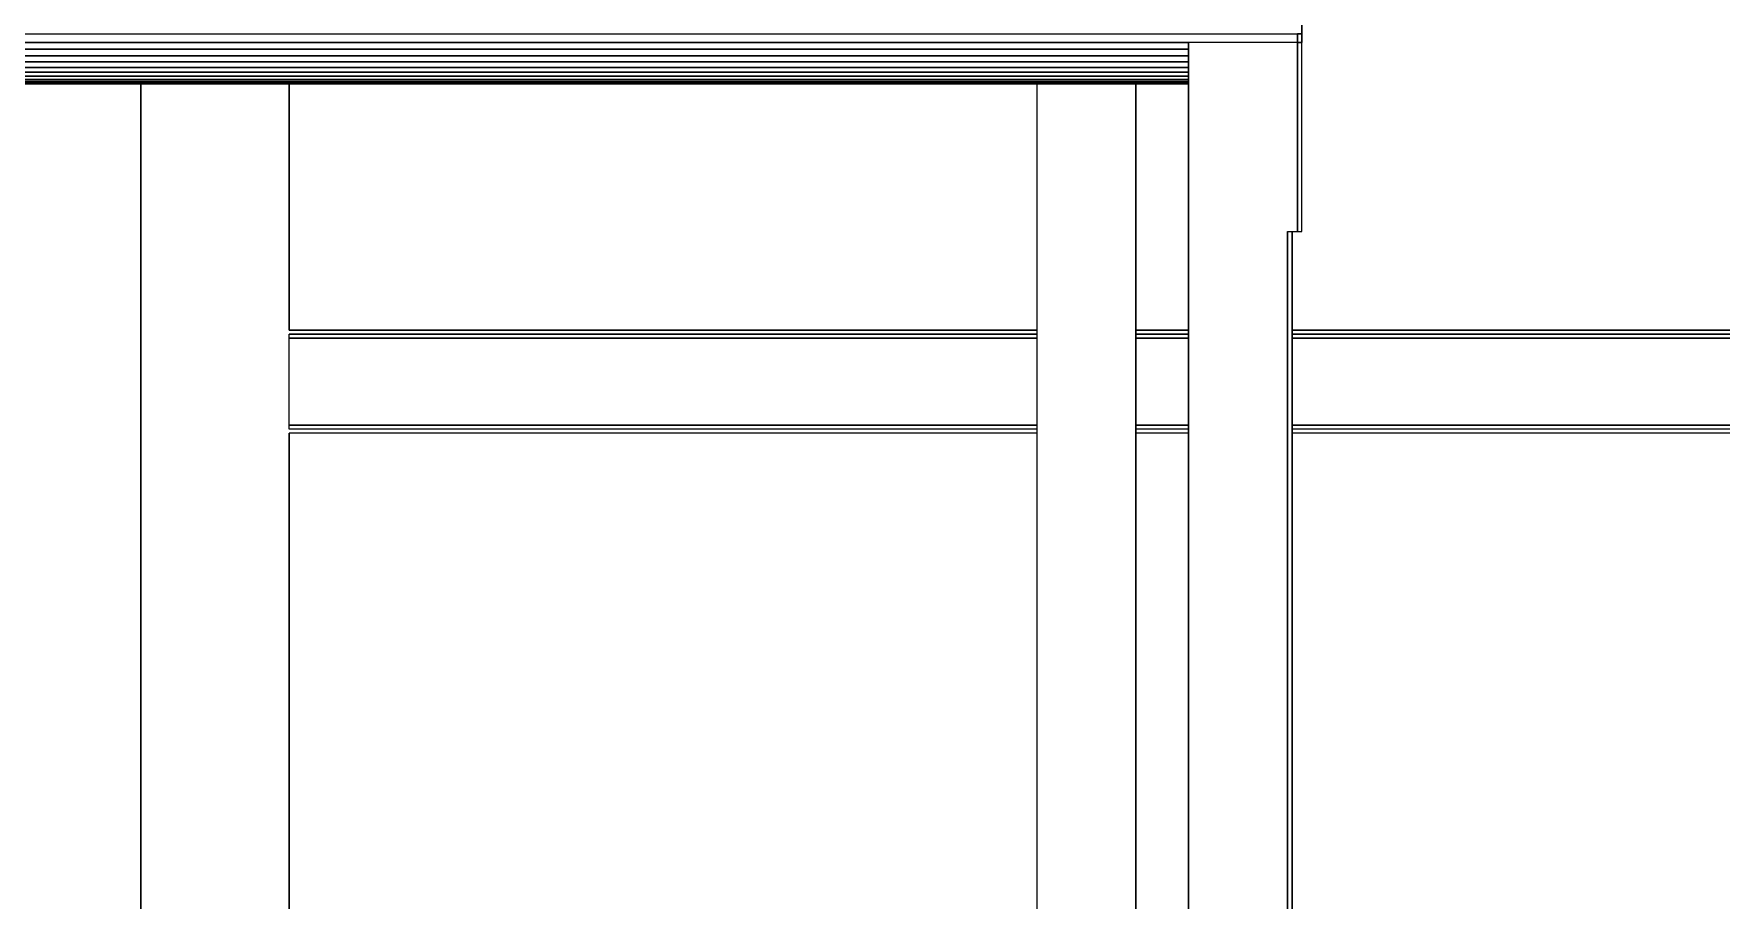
# Model space of a CAD drawing. Header units: centimetres. Extents: x -13467 to 3766, y -437 to 1921.
# Drawn here: x -7490.5 to -7405.2, y 137.8 to 181.6 of the extents above; entities that cross this region are included whole.
import ezdxf

# ---------------------------------------------------------------- set-up
doc = ezdxf.new("R2010")
doc.units = ezdxf.units.CM
doc.layers.add('G-IMPT', color=7, linetype='Continuous', lineweight=9)
doc.layers.add('M-EQPM', color=7, linetype='Continuous', lineweight=9)

# ---------------------------------------------------------------- blocks, each defined once
blk = doc.blocks.new('EQ-02-004 - EQ-02-004_dwg_Agrupar_435-1526215-Sección 1-1')
at = {"layer": 'G-IMPT'}
for p, q in [((-7426.619, 181.604), (-7426.394, 181.622)), ((-7426.394, 181.622), (-7426.619, 181.622)), ((-7426.394, 181.622), (-7426.619, 181.622)), ((-7426.394, 181.622), (-7426.394, 182.064)), ((-7426.394, 181.18), (-7426.394, 181.622)), ((-7426.619, 181.18), (-7426.394, 181.18)), ((-7426.394, 171.629), (-7426.394, 181.18)), ((-7426.894, 171.629), (-7426.894, 102.629)), ((-7426.894, 102.629), (-7426.894, 171.629)), ((-7426.619, 171.629), (-7426.394, 171.629)), ((-7426.619, 171.629), (-7426.394, 171.629))]:
    blk.add_line(p, q, dxfattribs=at)
at = {"layer": 'G-IMPT', "flags": 128}
for points in [[(-7426.394, 171.629), (-7426.394, 181.18), (-7426.394, 181.622), (-7426.394, 182.064), (-7426.394, 181.622), (-7426.619, 181.622)], [(-7426.619, 181.622), (-7426.394, 181.622), (-7426.619, 181.604)], [(-7426.619, 181.604), (-7426.394, 181.622), (-7426.394, 181.18), (-7426.619, 181.18)], [(-7426.619, 181.622), (-7426.394, 181.622), (-7426.619, 181.622)], [(-7426.619, 171.629), (-7426.394, 171.629), (-7426.394, 181.18), (-7426.619, 181.18)], [(-7427.119, 102.629), (-7426.894, 102.629), (-7426.894, 171.629)]]:
    blk.add_lwpolyline(points, dxfattribs=at)
blk = doc.blocks.new('EQ-02-004 - EQ-02-004_dwg_Agrupar_892-1526218-Sección 1-1')
at = {"layer": 'G-IMPT'}
for p, q in [((-7426.619, 181.18), (-7426.619, 181.629)), ((-7432.119, 181.18), (-8054.093, 181.18)), ((-8054.093, 181.18), (-7432.119, 181.18)), ((-8054.093, 180.838), (-7432.119, 180.838)), ((-7432.119, 180.838), (-8054.093, 180.838)), ((-8054.093, 180.838), (-7432.119, 180.838)), ((-7432.119, 118.129), (-7432.119, 181.18)), ((-7426.619, 181.18), (-7432.119, 181.18)), ((-7426.619, 181.18), (-7426.619, 171.629)), ((-8054.093, 180.51), (-7432.119, 180.51)), ((-7432.119, 180.51), (-8054.093, 180.51)), ((-8054.093, 180.51), (-7432.119, 180.51)), ((-8054.093, 180.204), (-7432.119, 180.204)), ((-8054.093, 179.926), (-7432.119, 179.926)), ((-7432.119, 179.926), (-8054.093, 179.926)), ((-8054.093, 179.926), (-7432.119, 179.926)), ((-8054.093, 179.681), (-7432.119, 179.681)), ((-8054.093, 179.474), (-7432.119, 179.474)), ((-7432.119, 179.474), (-8054.093, 179.474)), ((-8054.093, 179.474), (-7432.119, 179.474)), ((-8054.093, 179.308), (-7432.119, 179.308)), ((-8054.093, 179.289), (-7432.119, 179.289)), ((-8054.093, 179.187), (-7432.119, 179.187)), ((-7432.119, 179.187), (-8054.093, 179.187)), ((-8054.093, 179.187), (-7432.119, 179.187)), ((-8054.093, 179.114), (-7432.119, 179.114)), ((-8054.093, 179.089), (-7432.119, 179.089)), ((-7432.119, 179.089), (-8054.093, 179.089)), ((-8054.093, 179.089), (-7432.119, 179.089)), ((-7427.119, 171.629), (-7426.619, 171.629)), ((-7427.119, 171.629), (-7427.119, 102.629)), ((-7427.119, 102.629), (-7427.119, 171.629)), ((-7427.119, 171.629), (-7426.619, 171.629))]:
    blk.add_line(p, q, dxfattribs=at)
at = {"layer": 'G-IMPT', "flags": 128}
for points in [[(-8059.093, 181.18), (-8387.627, 181.18), (-8392.627, 181.18), (-8678.594, 181.18), (-8684.094, 181.18), (-8684.094, 181.629), (-7426.619, 181.629), (-7426.619, 181.18), (-7432.119, 181.18), (-8054.093, 181.18), (-8059.093, 181.18), (-8387.627, 181.18)], [(-7426.619, 171.629), (-7426.619, 181.18), (-7426.619, 181.629)], [(-7432.119, 118.129), (-7432.119, 181.18), (-7432.119, 118.129), (-8054.093, 118.129), (-8054.093, 181.18), (-8059.093, 181.18)], [(-8388.094, 108.129), (-7432.119, 108.129), (-7432.119, 102.629), (-7427.119, 102.629), (-7427.119, 171.629), (-7426.619, 171.629), (-7426.619, 181.18), (-7432.119, 181.18)]]:
    blk.add_lwpolyline(points, dxfattribs=at)
for points in [[(-7432.119, 180.204), (-8054.093, 180.204)], [(-7432.119, 179.681), (-8054.093, 179.681)], [(-7432.119, 179.308), (-8054.093, 179.308)], [(-7432.119, 179.114), (-8054.093, 179.114)]]:
    blk.add_lwpolyline(points, close=True, dxfattribs=at)
blk = doc.blocks.new('EQ-02-004 - EQ-02-004_dwg_Agrupar_771-V28-Sección 1-1')
at = {"layer": 'M-EQPM', "color": 136, "true_color": 0x007f7f}
for p, q in [((-7439.794, 179.089), (-7439.794, 124.529)), ((-7439.794, 179.089), (-7439.794, 124.529)), ((-7439.794, 179.089), (-7439.794, 124.529)), ((-7434.794, 179.089), (-7434.794, 124.529)), ((-7434.794, 124.529), (-7434.794, 179.089)), ((-7434.794, 179.089), (-7434.794, 124.529))]:
    blk.add_line(p, q, dxfattribs=at)
blk = doc.blocks.new('EQ-02-004 - EQ-02-004_dwg-1526208-Sección 1-1')
for name in ['EQ-02-004 - EQ-02-004_dwg_Agrupar_771-V28-Sección 1-1', 'EQ-02-004 - EQ-02-004_dwg_Agrupar_892-1526218-Sección 1-1', 'EQ-02-004 - EQ-02-004_dwg_Agrupar_435-1526215-Sección 1-1']:
    blk.add_blockref(name, (0, 0))
blk = doc.blocks.new('EQ-02-004 - EQ-02-004-1526283-Sección 1-1')
blk.add_blockref('EQ-02-004 - EQ-02-004_dwg-1526208-Sección 1-1', (0, 0))
blk = doc.blocks.new('EQ-06-008 - EQ-06-008_dwg_Agrupar_608-1570824-Sección 1-1')
at = {"layer": 'M-EQPM', "color": 251, "true_color": 0x666666}
for p, q in [((-7485.055, 179.114), (-7485.055, 118.129)), ((-7485.055, 118.129), (-7485.055, 179.114)), ((-7485.055, 179.114), (-7485.055, 118.129)), ((-7477.555, 179.114), (-7477.555, 166.644)), ((-7477.555, 166.644), (-7439.794, 166.644)), ((-7439.794, 166.644), (-7477.555, 166.644)), ((-7439.794, 166.644), (-7477.555, 166.644)), ((-7477.555, 161.644), (-7477.555, 166.444)), ((-7439.794, 166.444), (-7477.555, 166.444)), ((-7477.555, 161.644), (-7477.555, 166.444)), ((-7477.555, 166.444), (-7439.794, 166.444)), ((-7439.794, 166.244), (-7477.555, 166.244)), ((-7439.794, 166.244), (-7477.555, 166.244)), ((-7439.794, 166.244), (-7477.555, 166.244)), ((-7477.555, 166.244), (-7439.794, 166.244)), ((-7439.794, 166.244), (-7477.555, 166.244)), ((-7434.794, 166.644), (-7432.119, 166.644)), ((-7432.119, 166.644), (-7434.794, 166.644)), ((-7432.119, 166.644), (-7434.794, 166.644)), ((-7432.119, 166.444), (-7434.794, 166.444)), ((-7434.794, 166.444), (-7432.119, 166.444)), ((-7434.794, 166.444), (-7432.119, 166.444)), ((-7432.119, 166.244), (-7434.794, 166.244)), ((-7432.119, 166.244), (-7434.794, 166.244)), ((-7432.119, 166.244), (-7434.794, 166.244)), ((-7434.794, 166.244), (-7432.119, 166.244)), ((-7432.119, 166.244), (-7434.794, 166.244)), ((-7426.894, 166.644), (-7321.705, 166.644)), ((-7321.705, 166.644), (-7426.894, 166.644)), ((-7321.705, 166.444), (-7426.894, 166.444)), ((-7426.894, 166.444), (-7321.705, 166.444)), ((-7321.705, 166.244), (-7426.894, 166.244)), ((-7321.705, 166.244), (-7426.894, 166.244)), ((-7321.705, 166.244), (-7426.894, 166.244)), ((-7426.894, 166.244), (-7321.705, 166.244)), ((-7321.705, 166.244), (-7426.894, 166.244)), ((-7439.794, 161.844), (-7477.555, 161.844)), ((-7439.794, 161.844), (-7477.555, 161.844)), ((-7477.555, 161.844), (-7439.794, 161.844)), ((-7439.794, 161.844), (-7477.555, 161.844)), ((-7439.794, 161.844), (-7477.555, 161.844)), ((-7439.794, 161.644), (-7477.555, 161.644)), ((-7439.794, 161.644), (-7477.555, 161.644)), ((-7439.794, 161.444), (-7477.555, 161.444)), ((-7477.555, 118.129), (-7477.555, 161.444)), ((-7477.555, 118.129), (-7477.555, 161.444)), ((-7439.794, 161.444), (-7477.555, 161.444)), ((-7432.119, 161.844), (-7434.794, 161.844)), ((-7432.119, 161.844), (-7434.794, 161.844)), ((-7434.794, 161.844), (-7432.119, 161.844)), ((-7432.119, 161.844), (-7434.794, 161.844)), ((-7432.119, 161.844), (-7434.794, 161.844)), ((-7432.119, 161.644), (-7434.794, 161.644)), ((-7432.119, 161.644), (-7434.794, 161.644)), ((-7432.119, 161.644), (-7434.794, 161.644)), ((-7432.119, 161.444), (-7434.794, 161.444)), ((-7432.119, 161.444), (-7434.794, 161.444)), ((-7432.119, 161.444), (-7434.794, 161.444)), ((-7321.705, 161.844), (-7426.894, 161.844)), ((-7321.705, 161.844), (-7426.894, 161.844)), ((-7426.894, 161.844), (-7321.705, 161.844)), ((-7321.705, 161.844), (-7426.894, 161.844)), ((-7321.705, 161.844), (-7426.894, 161.844)), ((-7321.705, 161.644), (-7426.894, 161.644)), ((-7321.705, 161.644), (-7426.894, 161.644)), ((-7321.705, 161.644), (-7426.894, 161.644)), ((-7321.705, 161.444), (-7426.894, 161.444)), ((-7321.705, 161.444), (-7426.894, 161.444))]:
    blk.add_line(p, q, dxfattribs=at)
at = {"layer": 'M-EQPM', "color": 251, "true_color": 0x666666, "flags": 128}
for points in [[(-7321.705, 209.191), (-7321.705, 166.644), (-7426.894, 166.644)], [(-7439.794, 161.644), (-7477.555, 161.644), (-7477.555, 166.444), (-7439.794, 166.444)], [(-7426.894, 166.444), (-7321.705, 166.444), (-7321.705, 161.644)], [(-7439.794, 161.444), (-7477.555, 161.444), (-7477.555, 118.129)], [(-7321.705, 97.023), (-7321.705, 161.444), (-7426.894, 161.444)]]:
    blk.add_lwpolyline(points, dxfattribs=at)
blk.add_lwpolyline([(-7477.555, 179.114), (-7477.555, 166.644)], close=True, dxfattribs=at)
blk = doc.blocks.new('EQ-06-008 - EQ-06-008_dwg-1570823-Sección 1-1')
blk.add_blockref('EQ-06-008 - EQ-06-008_dwg_Agrupar_608-1570824-Sección 1-1', (0, 0))
blk = doc.blocks.new('EQ-06-008 - EQ-06-008-1570827-Sección 1-1')
blk.add_blockref('EQ-06-008 - EQ-06-008_dwg-1570823-Sección 1-1', (0, 0))
blk = doc.blocks.new('PQ_RVR_MEP-01_ZZ_ZZ_MO_T_A_rvt-1-Sección 1-1')
at = {"layer": 'M-EQPM', "lineweight": 9}
for name in ['EQ-02-004 - EQ-02-004-1526283-Sección 1-1', 'EQ-06-008 - EQ-06-008-1570827-Sección 1-1']:
    blk.add_blockref(name, (0, 0), dxfattribs=at)

msp = doc.modelspace()

# ---------------------------------------------------------------- block references
at = {"lineweight": 5}
msp.add_blockref('PQ_RVR_MEP-01_ZZ_ZZ_MO_T_A_rvt-1-Sección 1-1', (0, 0), dxfattribs=at)

doc.saveas('drawing.dxf')
